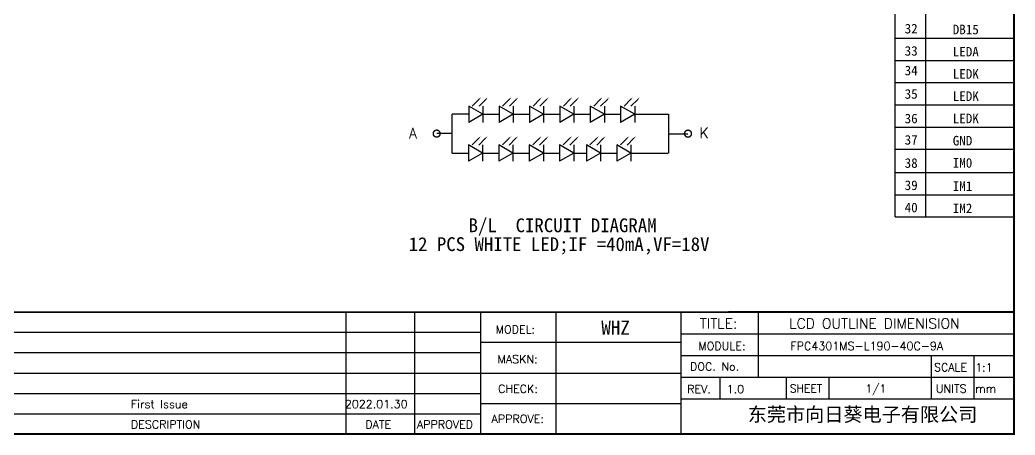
# Model space of a CAD drawing. Extents: x 976 to 1424, y -742 to -407.
# Drawn here: x 1146.9 to 1423.5, y -740.2 to -624.9 of the extents above; entities that cross this region are included whole.
import ezdxf

# ---------------------------------------------------------------- set-up
doc = ezdxf.new("R2010")
doc.units = 0
doc.header["$LTSCALE"] = 23.1
doc.header["$MEASUREMENT"] = 0
doc.layers.get('0').update_dxf_attribs({"linetype": 'CONTINUOUS'})
for name, color, linetype in [('LCD', 175, 'CONTINUOUS'), ('OBJ-FRAME', 4, 'CONTINUOUS'), ('TEXT', 2, 'CONTINUOUS'), ('图框', 7, 'CONTINUOUS')]:
    doc.layers.add(name, color=color, linetype=linetype)
doc.styles.add('101', font='romans.shx')
doc.styles.add('ROMAND', font='romans.shx', dxfattribs={"height": 1.68})
doc.styles.get("Standard").update_dxf_attribs({"font": 'txt', "width": 0.8})
doc.styles.add('仿宋', font='', dxfattribs={"height": 2.5})
doc.styles.get('仿宋').set_extended_font_data('宋体')

msp = doc.modelspace()

# ---------------------------------------------------------------- linework, layer by layer
at = {"linetype": 'ByBlock'}
for p, q in [((1398.625, -432.148), (1398.625, -679.617)), ((1390.171, -679.617), (1390.171, -456.869)), ((1390.171, -629.916), (1423.231, -629.916)), ((1390.171, -636.096), (1423.231, -636.096)), ((1390.171, -642.277), (1423.231, -642.277)), ((1390.171, -648.457), (1423.231, -648.457)), ((1390.171, -648.457), (1423.231, -648.457)), ((1390.171, -654.637), (1423.231, -654.637)), ((1390.171, -660.817), (1423.231, -660.817)), ((1390.171, -667.256), (1423.231, -667.256)), ((1390.171, -673.437), (1423.231, -673.437)), ((1390.171, -679.617), (1423.231, -679.617))]:
    msp.add_line(p, q, dxfattribs=at)
at = {"layer": 'LCD', "color": 3}
for p, q in [((1271.691, -648.798), (1271.691, -653.317)), ((1275.604, -651.058), (1271.691, -648.798)), ((1275.604, -648.798), (1275.604, -653.317)), ((1284.043, -651.058), (1280.129, -648.798)), ((1280.129, -648.798), (1280.129, -653.317)), ((1284.043, -648.798), (1284.043, -653.317)), ((1288.568, -648.798), (1288.568, -653.317)), ((1292.482, -651.058), (1288.568, -648.798)), ((1292.482, -648.798), (1292.482, -653.317)), ((1297.007, -648.798), (1297.007, -653.317)), ((1300.921, -651.058), (1297.007, -648.798)), ((1300.921, -648.798), (1300.921, -653.317)), ((1309.36, -651.058), (1305.446, -648.798)), ((1305.446, -648.798), (1305.446, -653.317)), ((1309.36, -648.798), (1309.36, -653.317)), ((1313.885, -648.798), (1313.885, -653.317)), ((1317.798, -651.058), (1313.885, -648.798)), ((1317.798, -648.798), (1317.798, -653.317)), ((1271.691, -651.015), (1267.088, -651.015)), ((1267.088, -661.873), (1267.088, -651.015)), ((1275.604, -651.058), (1271.691, -653.317)), ((1275.604, -651.058), (1280.129, -651.058)), ((1284.043, -651.058), (1280.129, -653.317)), ((1284.043, -651.058), (1288.568, -651.058)), ((1292.482, -651.058), (1288.568, -653.317)), ((1292.482, -651.058), (1297.007, -651.058)), ((1300.921, -651.058), (1297.007, -653.317)), ((1300.921, -651.058), (1305.446, -651.058)), ((1309.36, -651.058), (1305.446, -653.317)), ((1309.36, -651.058), (1313.885, -651.058)), ((1317.798, -651.058), (1313.885, -653.317)), ((1317.798, -651.058), (1327.175, -651.058)), ((1322.65, -651.058), (1327.175, -651.058)), ((1327.175, -651.058), (1327.175, -661.873)), ((1267.088, -656.444), (1262.766, -656.444)), ((1327.175, -656.465), (1332.597, -656.465)), ((1275.527, -661.873), (1271.613, -659.613)), ((1271.613, -659.613), (1271.613, -664.132)), ((1275.527, -659.613), (1275.527, -664.132)), ((1280.052, -659.613), (1280.052, -664.132)), ((1283.966, -661.873), (1280.052, -659.613)), ((1283.966, -659.613), (1283.966, -664.132)), ((1292.405, -661.873), (1288.491, -659.613)), ((1288.491, -659.613), (1288.491, -664.132)), ((1292.405, -659.613), (1292.405, -664.132)), ((1296.93, -659.613), (1296.93, -664.132)), ((1300.843, -661.873), (1296.93, -659.613)), ((1300.843, -659.613), (1300.843, -664.132)), ((1308.314, -661.873), (1304.4, -659.613)), ((1304.4, -659.613), (1304.4, -664.132)), ((1308.314, -659.613), (1308.314, -664.132)), ((1312.839, -659.613), (1312.839, -664.132)), ((1316.753, -661.873), (1312.839, -659.613)), ((1316.753, -659.613), (1316.753, -664.132)), ((1267.088, -661.873), (1271.613, -661.873)), ((1275.527, -661.873), (1271.613, -664.132)), ((1275.527, -661.873), (1280.052, -661.873)), ((1275.527, -661.873), (1278.001, -661.873)), ((1278.001, -661.873), (1280.052, -661.873)), ((1283.966, -661.873), (1280.052, -664.132)), ((1283.966, -661.873), (1288.491, -661.873)), ((1292.405, -661.873), (1288.491, -664.132)), ((1292.405, -661.873), (1296.93, -661.873)), ((1300.843, -661.873), (1296.93, -664.132)), ((1300.843, -661.873), (1304.4, -661.873)), ((1308.314, -661.873), (1304.4, -664.132)), ((1308.314, -661.873), (1312.839, -661.873)), ((1316.753, -661.873), (1312.839, -664.132)), ((1316.753, -661.873), (1321.278, -661.873)), ((1317.691, -661.873), (1327.098, -661.873))]:
    msp.add_line(p, q, dxfattribs=at)
at = {"layer": 'LCD', "color": 3, "extrusion": (0, 0, -1)}
for points in [[(-1274.539, -646.908), (-1272.661, -648.786)], [(-1276.438, -646.929), (-1274.56, -648.807)], [(-1282.978, -646.908), (-1281.1, -648.786)], [(-1284.877, -646.929), (-1282.999, -648.807)], [(-1291.417, -646.908), (-1289.539, -648.786)], [(-1293.316, -646.929), (-1291.438, -648.807)], [(-1299.856, -646.908), (-1297.977, -648.786)], [(-1301.755, -646.929), (-1299.876, -648.807)], [(-1308.294, -646.908), (-1306.416, -648.786)], [(-1310.194, -646.929), (-1308.315, -648.807)], [(-1316.733, -646.908), (-1314.855, -648.786)], [(-1318.632, -646.929), (-1316.754, -648.807)], [(-1274.462, -657.723), (-1272.584, -659.601)], [(-1276.361, -657.744), (-1274.483, -659.622)], [(-1282.901, -657.723), (-1281.022, -659.601)], [(-1284.8, -657.744), (-1282.922, -659.622)], [(-1291.34, -657.723), (-1289.461, -659.601)], [(-1293.239, -657.744), (-1291.36, -659.622)], [(-1299.778, -657.723), (-1297.9, -659.601)], [(-1301.677, -657.744), (-1299.799, -659.622)], [(-1307.249, -657.723), (-1305.371, -659.601)], [(-1309.148, -657.744), (-1307.27, -659.622)], [(-1315.688, -657.723), (-1313.81, -659.601)], [(-1317.587, -657.744), (-1315.709, -659.622)]]:
    msp.add_lwpolyline(points, dxfattribs=at)
at = {"layer": 'LCD', "color": 3, "const_width": 0.387}
for points in [[(1261.797, -656.444, 1), (1263.734, -656.444, 1)], [(1331.629, -656.465, 1), (1333.566, -656.465, 1)]]:
    msp.add_lwpolyline(points, format="xyb", close=True, dxfattribs=at)
at = {"layer": 'LCD', "color": 3, "extrusion": (0, 0, -1)}
for points in [[(-1274.444, -646.813), (-1275.11, -646.337), (-1274.634, -647.003)], [(-1276.343, -646.834), (-1277.009, -646.358), (-1276.533, -647.024)], [(-1282.883, -646.813), (-1283.549, -646.337), (-1283.073, -647.003)], [(-1284.782, -646.834), (-1285.448, -646.358), (-1284.972, -647.024)], [(-1291.322, -646.813), (-1291.987, -646.337), (-1291.512, -647.003)], [(-1293.221, -646.834), (-1293.886, -646.358), (-1293.411, -647.024)], [(-1299.76, -646.813), (-1300.426, -646.337), (-1299.951, -647.003)], [(-1301.659, -646.834), (-1302.325, -646.358), (-1301.85, -647.024)], [(-1308.199, -646.813), (-1308.865, -646.337), (-1308.39, -647.003)], [(-1310.098, -646.834), (-1310.764, -646.358), (-1310.289, -647.024)], [(-1316.638, -646.813), (-1317.304, -646.337), (-1316.828, -647.003)], [(-1318.537, -646.834), (-1319.203, -646.358), (-1318.728, -647.024)], [(-1274.367, -657.628), (-1275.032, -657.152), (-1274.557, -657.818)], [(-1276.266, -657.649), (-1276.932, -657.173), (-1276.456, -657.839)], [(-1282.806, -657.628), (-1283.471, -657.152), (-1282.996, -657.818)], [(-1284.705, -657.649), (-1285.37, -657.173), (-1284.895, -657.839)], [(-1291.244, -657.628), (-1291.91, -657.152), (-1291.435, -657.818)], [(-1293.143, -657.649), (-1293.809, -657.173), (-1293.334, -657.839)], [(-1299.683, -657.628), (-1300.349, -657.152), (-1299.874, -657.818)], [(-1301.582, -657.649), (-1302.248, -657.173), (-1301.773, -657.839)], [(-1307.154, -657.628), (-1307.82, -657.152), (-1307.344, -657.818)], [(-1309.053, -657.649), (-1309.719, -657.173), (-1309.243, -657.839)], [(-1315.593, -657.628), (-1316.258, -657.152), (-1315.783, -657.818)], [(-1317.492, -657.649), (-1318.157, -657.173), (-1317.682, -657.839)]]:
    msp.add_solid(points, dxfattribs=at)
at = {"layer": '图框', "color": 7}
for p, q in [((1237.542, -706.065), (1237.542, -739.946)), ((1256.595, -706.065), (1256.595, -739.946)), ((1275.053, -739.946), (1275.053, -706.065)), ((1295.942, -739.946), (1295.942, -706.065)), ((1330.639, -706.065), (1330.639, -739.946)), ((1352.101, -706.065), (1352.101, -724.167)), ((1275.053, -711.712), (978.285, -711.712)), ((1330.639, -712.078), (1423.231, -712.078)), ((1330.639, -712.078), (1423.231, -712.078)), ((1330.639, -714.535), (1275.053, -714.535)), ((1275.053, -717.359), (978.285, -717.359)), ((1330.639, -718.09), (1423.231, -718.09)), ((1400.152, -718.155), (1400.152, -730.181)), ((1412.044, -718.155), (1412.044, -730.181)), ((978.285, -723.005), (1275.053, -723.005)), ((1275.053, -723.005), (1330.639, -723.005)), ((1330.639, -724.167), (1423.232, -724.167)), ((1341.431, -724.167), (1341.431, -730.181)), ((1359.871, -724.167), (1359.871, -730.181)), ((1371.763, -724.167), (1371.763, -730.245)), ((978.285, -728.652), (1275.053, -728.652)), ((1275.053, -731.476), (1330.639, -731.476)), ((1330.639, -730.181), (1423.231, -730.181)), ((978.285, -734.299), (1275.053, -734.299)), ((985.38, -739.946), (1423.231, -739.946)), ((985.38, -739.946), (1423.231, -739.946)), ((1330.639, -739.945), (1423.231, -739.945)), ((1330.639, -739.945), (1423.231, -739.945))]:
    msp.add_line(p, q, dxfattribs=at)
at = {"layer": '图框'}
for p, q in [((1340.639, -706.065), (1260.824, -706.065)), ((1343.898, -705.831), (1423.231, -705.831))]:
    msp.add_line(p, q, dxfattribs=at)
at = {"layer": '图框', "color": 7, "const_width": 0.543}
msp.add_lwpolyline([(978.285, -739.946), (978.285, -407.528), (1423.231, -407.528), (1423.231, -739.946)], close=True, dxfattribs=at)
msp.add_lwpolyline([(978.285, -739.946), (978.285, -407.528), (1423.231, -407.528), (1423.231, -739.946)], close=True, dxfattribs=at)
at = {"layer": '图框', "color": 7, "const_width": 0.531}
msp.add_lwpolyline([(978.285, -706.065), (1423.231, -706.065)], dxfattribs=at)

# ---------------------------------------------------------------- texts
at = {"linetype": 'ByBlock'}
for s, p in [('32', (1392.809, -628.611)), ('33', (1392.809, -634.791)), ('34', (1392.809, -640.235)), ('35', (1392.809, -646.755)), ('36', (1392.809, -653.586)), ('37', (1392.809, -659.512)), ('38', (1392.809, -665.951)), ('39', (1392.809, -672.131)), ('40', (1392.809, -678.312))]:
    msp.add_text(s, height=2.6654, dxfattribs=at).set_placement(p)
for s, p in [('DB15', (1406.176, -628.842)), ('LEDA', (1406.176, -635.022)), ('LEDK', (1406.176, -641.203)), ('LEDK', (1406.176, -647.383)), ('LEDK', (1406.176, -653.563)), ('GND', (1406.176, -659.743)), ('IM0', (1406.176, -665.924)), ('IM1', (1406.176, -672.363)), ('IM2', (1406.176, -678.543))]:
    msp.add_text(s, height=2.6654).set_placement(p)
at = {"layer": 'LCD', "color": 3, "style": 'ROMAND'}
for s, p in [('A', (1255.054, -657.779)), ('K', (1335.81, -657.692))]:
    msp.add_text(s, height=2.906, dxfattribs=at).set_placement(p)
at = {"layer": 'OBJ-FRAME', "style": '仿宋'}
for s, p in [('B/L  CIRCUIT DIAGRAM', (1271.63, -683.844)), ('12 PCS WHITE LED;IF =40mA,VF=18V', (1254.984, -689.077))]:
    msp.add_text(s, height=3.84013, dxfattribs=at).set_placement(p)
at = {"layer": 'TEXT', "ltscale": 5, "style": '仿宋'}
for s, p in [('WHZ', (1308.506, -712.308)), ('东莞市向日葵电子有限公司 ', (1349.197, -736.432))]:
    msp.add_text(s, height=3.9, dxfattribs=at).set_placement(p)
at = {"layer": '图框', "color": 7, "style": '101'}
for s, height, p in [('TITLE:', 2.8274, (1335.888, -710.613)), ('LCD OUTLINE DIMENISION', 2.82745, (1360.722, -710.613)), ('MODEL:', 2.262, (1279.154, -711.998)), ('MODULE:', 2.262, (1335.48, -716.591)), ('MASKN:', 2.262, (1279.667, -720.24)), ('DOC. No.', 2.262, (1333.164, -722.31)), ('SCALE', 2.262, (1400.971, -722.508)), ('1:1', 2.262, (1412.435, -722.552)), ('CHECK:', 2.262, (1279.828, -728.482)), ('REV.', 2.262, (1332.391, -728.577)), ('1.0', 2.262, (1343.338, -728.577)), ('SHEET', 2.1817, (1360.904, -728.365)), ('1/1', 2.1817, (1381.906, -728.365)), ('UNITS', 2.262, (1401.488, -728.429)), ('mm', 2.262, (1412.435, -728.429)), ('First Issue', 2.26196, (1177.8, -732.734)), ('2022.01.30', 2.262, (1237.236, -732.734)), ('APPROVE:', 2.262, (1277.997, -736.838)), ('DESCRIPTION', 2.26196, (1177.8, -738.381)), ('DATE', 2.262, (1242.932, -738.381))]:
    msp.add_text(s, height=height, dxfattribs=at).set_placement(p)
at = {"layer": '图框', "color": 2, "style": '101'}
for s, height, p in [('FPC4301MS-L190-40C-9A', 2.26196, (1361.06, -716.591)), ('APPROVED', 2.262, (1257.261, -738.381))]:
    msp.add_text(s, height=height, dxfattribs=at).set_placement(p)

doc.saveas('drawing.dxf')
